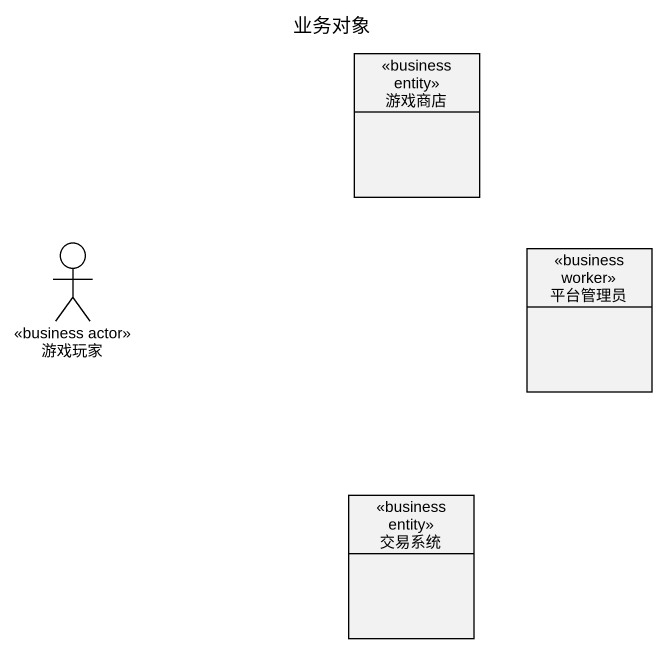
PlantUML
@startuml
title 业务对象
allowmixing
hide circle
hide empty members
class 游戏商店 <<business entity>>
actor 游戏玩家 <<business actor>>
class 平台管理员 <<business worker>>
class 交易系统 <<business entity>>
@enduml
